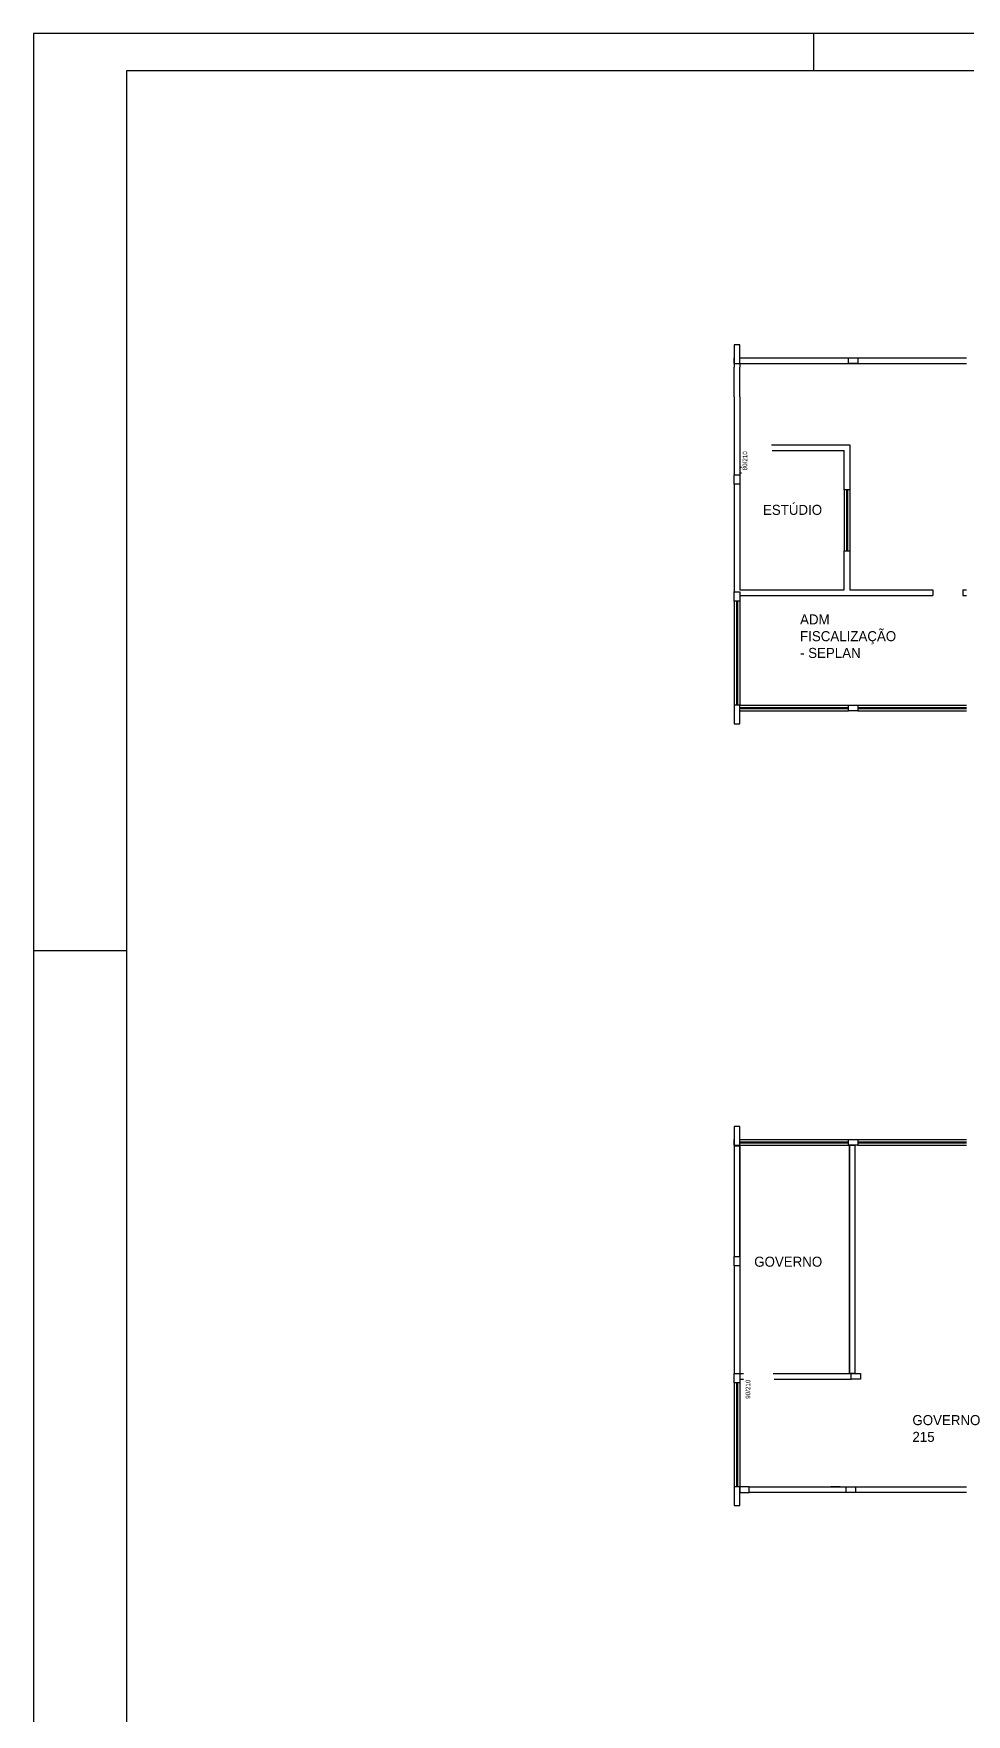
# Model space of a CAD drawing. Header units: metres. Extents: x -999 to 3200, y -1400 to 5056.
# Drawn here: x 1416.61 to 1441.72, y 4632.43 to 4677.69 of the extents above; entities that cross this region are included whole.
import ezdxf

# ---------------------------------------------------------------- set-up
doc = ezdxf.new("R2010")
doc.units = ezdxf.units.M
for name, color, linetype, true_color in [('.5', 7, 'Continuous', 0x000005), ('0.8', 7, 'Continuous', 0x000008), ('1', 7, 'Continuous', 0x000001), ('S2MARGF', 7, 'Continuous', 0x000004), ('S2MARGG', 7, 'Continuous', 0x00000d), ('Vão', 7, 'Continuous', 0x000002)]:
    doc.layers.add(name, color=color, linetype=linetype, true_color=true_color)

msp = doc.modelspace()

# ---------------------------------------------------------------- linework, layer by layer
at = {"layer": '.5', "color": 5}
for p, q in [((1435.617, 4659.607), (1435.467, 4659.607)), ((1438.542, 4659.457), (1438.542, 4659.607)), ((1438.542, 4659.607), (1438.792, 4659.607)), ((1438.792, 4659.607), (1438.792, 4659.457)), ((1438.792, 4659.457), (1438.542, 4659.457))]:
    msp.add_line(p, q, dxfattribs=at)
for points in [[(1435.617, 4668.807), (1435.617, 4669.307), (1435.467, 4669.307), (1435.467, 4668.807), (1435.617, 4668.807)], [(1438.792, 4668.807), (1438.542, 4668.807), (1438.542, 4668.957), (1438.792, 4668.957), (1438.792, 4668.807)], [(1435.467, 4665.557), (1435.467, 4665.807), (1435.617, 4665.807), (1435.617, 4665.557), (1435.467, 4665.557)], [(1435.467, 4662.407), (1435.467, 4662.657), (1435.617, 4662.657), (1435.617, 4662.407), (1435.467, 4662.407)], [(1435.617, 4659.107), (1435.617, 4659.607), (1435.467, 4659.607), (1435.467, 4659.107), (1435.617, 4659.107)], [(1435.617, 4659.107), (1435.617, 4659.607), (1435.467, 4659.607), (1435.467, 4659.107), (1435.617, 4659.107)], [(1435.617, 4647.757), (1435.617, 4648.257), (1435.467, 4648.257), (1435.467, 4647.757), (1435.617, 4647.757)], [(1435.617, 4647.757), (1435.617, 4648.257), (1435.467, 4648.257), (1435.467, 4647.757), (1435.617, 4647.757)], [(1438.792, 4647.757), (1438.542, 4647.757), (1438.542, 4647.907), (1438.792, 4647.907), (1438.792, 4647.757)], [(1435.467, 4644.507), (1435.467, 4644.757), (1435.617, 4644.757), (1435.617, 4644.507), (1435.467, 4644.507)], [(1435.467, 4641.357), (1435.467, 4641.607), (1435.617, 4641.607), (1435.617, 4641.357), (1435.467, 4641.357)], [(1438.867, 4641.457), (1438.617, 4641.457), (1438.617, 4641.607), (1438.867, 4641.607), (1438.867, 4641.457)], [(1435.617, 4638.057), (1435.617, 4638.557), (1435.467, 4638.557), (1435.467, 4638.057), (1435.617, 4638.057)], [(1435.617, 4638.407), (1435.867, 4638.407), (1435.867, 4638.557), (1435.617, 4638.557), (1435.617, 4638.407)], [(1435.617, 4638.407), (1435.867, 4638.407), (1435.867, 4638.557), (1435.617, 4638.557), (1435.617, 4638.407)], [(1438.732, 4638.407), (1438.482, 4638.407), (1438.482, 4638.557), (1438.732, 4638.557), (1438.732, 4638.407)]]:
    msp.add_lwpolyline(points, dxfattribs=at)
at = {"color": 7}
for p, q in [((1435.467, 4668.807), (1435.467, 4668.957)), ((1435.467, 4668.807), (1435.467, 4668.707)), ((1435.467, 4667.907), (1435.467, 4668.707)), ((1435.617, 4668.957), (1441.717, 4668.957)), ((1435.617, 4668.807), (1441.717, 4668.807)), ((1435.617, 4668.807), (1435.617, 4668.707)), ((1435.617, 4667.907), (1435.617, 4668.707)), ((1435.467, 4667.907), (1435.467, 4665.807)), ((1435.617, 4667.907), (1435.617, 4665.807)), ((1436.467, 4666.614), (1438.577, 4666.614)), ((1436.492, 4666.464), (1438.427, 4666.464)), ((1438.427, 4665.406), (1438.427, 4666.464)), ((1438.577, 4666.614), (1438.577, 4665.406)), ((1435.617, 4666.014), (1435.667, 4666.014)), ((1435.617, 4665.864), (1435.667, 4665.864)), ((1435.467, 4665.557), (1435.467, 4662.657)), ((1435.617, 4665.557), (1435.617, 4662.707)), ((1438.577, 4665.406), (1438.427, 4665.406)), ((1438.427, 4663.765), (1438.577, 4663.765)), ((1438.427, 4662.707), (1438.427, 4663.765)), ((1438.577, 4663.765), (1438.577, 4662.707)), ((1435.617, 4662.707), (1438.427, 4662.707)), ((1438.577, 4662.707), (1440.817, 4662.707)), ((1440.817, 4662.707), (1440.817, 4662.557)), ((1441.617, 4662.707), (1441.617, 4662.557)), ((1441.617, 4662.707), (1441.717, 4662.707)), ((1435.617, 4662.557), (1440.817, 4662.557)), ((1441.617, 4662.557), (1441.717, 4662.557)), ((1435.617, 4659.457), (1435.617, 4659.607)), ((1435.617, 4659.457), (1435.617, 4659.607)), ((1435.467, 4647.757), (1435.467, 4647.907)), ((1435.467, 4647.757), (1435.467, 4644.757)), ((1435.617, 4647.757), (1435.617, 4644.757)), ((1438.567, 4647.757), (1438.567, 4641.607)), ((1438.567, 4647.757), (1438.567, 4641.607)), ((1438.717, 4647.757), (1438.717, 4641.657)), ((1438.717, 4647.757), (1438.717, 4641.607)), ((1435.467, 4644.507), (1435.467, 4641.607)), ((1435.617, 4644.507), (1435.617, 4641.607)), ((1435.617, 4641.607), (1435.717, 4641.607)), ((1435.617, 4641.457), (1435.717, 4641.457)), ((1436.517, 4641.607), (1438.617, 4641.607)), ((1436.542, 4641.457), (1438.617, 4641.457)), ((1435.867, 4638.557), (1438.482, 4638.557)), ((1441.717, 4638.407), (1435.867, 4638.407)), ((1438.317, 4638.557), (1438.067, 4638.557)), ((1438.732, 4638.557), (1441.717, 4638.557))]:
    msp.add_line(p, q, dxfattribs=at)
for points in [[(1438.717, 4641.607), (1438.567, 4641.607), (1438.567, 4647.757), (1438.717, 4647.757)], [(1435.467, 4644.757), (1435.617, 4644.757), (1435.617, 4647.727), (1435.467, 4647.727)]]:
    msp.add_lwpolyline(points, close=True, dxfattribs=at)
at = {"layer": '1', "color": 1}
for p, q in [((1438.427, 4665.406), (1438.427, 4663.765)), ((1438.577, 4665.406), (1438.577, 4663.765)), ((1435.467, 4662.657), (1435.542, 4662.657)), ((1435.467, 4662.407), (1435.467, 4659.607)), ((1435.617, 4662.407), (1435.617, 4659.607)), ((1435.617, 4659.607), (1438.542, 4659.607)), ((1438.792, 4659.607), (1441.717, 4659.607)), ((1435.617, 4659.457), (1438.542, 4659.457)), ((1438.792, 4659.457), (1441.717, 4659.457)), ((1435.617, 4647.907), (1438.542, 4647.907)), ((1435.617, 4647.757), (1438.542, 4647.757)), ((1438.792, 4647.907), (1441.717, 4647.907)), ((1438.792, 4647.757), (1441.717, 4647.757)), ((1435.467, 4641.357), (1435.467, 4638.557)), ((1435.617, 4641.357), (1435.617, 4638.557))]:
    msp.add_line(p, q, dxfattribs=at)
at = {"layer": 'S2MARGF', "color": 4}
for p, q in [((1437.61, 4676.687), (1437.61, 4677.687)), ((1419.11, 4652.987), (1416.61, 4652.987))]:
    msp.add_line(p, q, dxfattribs=at)
msp.add_lwpolyline([(1416.61, 4593.587), (1522.01, 4593.587), (1522.01, 4677.687), (1416.61, 4677.687)], close=True, dxfattribs=at)
at = {"layer": 'S2MARGG', "color": 13}
for p, q in [((1521.01, 4676.687), (1419.11, 4676.687)), ((1419.11, 4676.687), (1419.11, 4594.587))]:
    msp.add_line(p, q, dxfattribs=at)
at = {"layer": 'Vão', "color": 2}
for p, q in [((1438.487, 4665.406), (1438.487, 4663.765)), ((1438.517, 4665.406), (1438.517, 4663.765)), ((1435.527, 4662.407), (1435.527, 4659.607)), ((1435.557, 4662.407), (1435.557, 4659.607)), ((1435.617, 4659.547), (1438.542, 4659.547)), ((1435.617, 4659.517), (1438.542, 4659.517)), ((1438.792, 4659.547), (1441.717, 4659.547)), ((1438.792, 4659.517), (1441.717, 4659.517)), ((1435.617, 4647.847), (1438.542, 4647.847)), ((1435.617, 4647.817), (1438.542, 4647.817)), ((1438.792, 4647.847), (1441.717, 4647.847)), ((1438.792, 4647.817), (1441.717, 4647.817)), ((1435.527, 4641.357), (1435.527, 4638.557)), ((1435.557, 4641.357), (1435.557, 4638.557))]:
    msp.add_line(p, q, dxfattribs=at)

# ---------------------------------------------------------------- texts
at = {"layer": '0.8', "color": 8, "extrusion": (-3.162e-13, -0.141435, 0.989948), "insert": (1435.819, 4665.927), "char_height": 0.1232, "width": 1.00346, "attachment_point": 7, "text_direction": (0, 0.989948, 0.141435)}
msp.add_mtext('80/210', dxfattribs=at)
at = {"layer": '0.8', "color": 8, "extrusion": (-0.141435, 3.16209e-13, 0.989948), "width": 2.20405, "attachment_point": 7, "text_direction": (0.989948, 0, 0.141435)}
for s, insert, char_height in [('ESTÚDIO', (1436.242, 4664.725), 0.2705), ('ADM FISCALIZAÇÃO - SEPLAN', (1437.24, 4660.873), 0.27054)]:
    msp.add_mtext(s, dxfattribs=dict(at, insert=insert, char_height=char_height))
at = {"layer": '0.8', "color": 8, "extrusion": (-0.141435, 3.16192e-13, 0.989948), "char_height": 0.2705, "width": 2.20723, "attachment_point": 7, "text_direction": (0.989948, 0, 0.141435)}
for s, insert in [('GOVERNO', (1436.006, 4644.481, -0.312)), ('GOVERNO\\P215', (1440.264, 4639.765, -0.312))]:
    msp.add_mtext(s, dxfattribs=dict(at, insert=insert))
at = {"layer": '0.8', "color": 8, "extrusion": (-3.16217e-13, -0.141435, 0.989948), "insert": (1435.901, 4640.929), "char_height": 0.1232, "width": 1.00346, "attachment_point": 7, "text_direction": (0, 0.989948, 0.141435)}
msp.add_mtext('90/210', dxfattribs=at)

doc.saveas('drawing.dxf')
